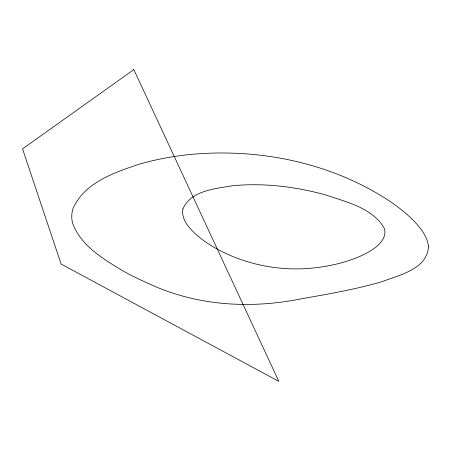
<?xml version="1.0" encoding="UTF-8"?>
<svg xmlns="http://www.w3.org/2000/svg" width="451" height="451" viewBox="0 0 451 451"><rect width="100%" height="100%" fill="white"/><g stroke="black" fill="none" stroke-linecap="round" stroke-linejoin="round"><path stroke-width="0.68" d="M428.45 246.218C427.74 269.123 398.87 275.234 381.664 281.757C355.275 289.457 328.136 294.108 301.099 298.844C250.237 309.132 196.253 305.851 148.847 283.651A269.675 155.696 0 0 1 122.39 270.572C103.059 258.823 81.045 245.823 72.735 223.555A74.883 43.234 0 0 1 73.197 208.108C84.765 182.554 114.272 172.53 138.993 164.265C175.614 153.628 214.276 151 252.177 154.36C292.287 158.042 331.84 169.08 367.486 187.966C383.846 196.766 399.693 206.919 412.998 219.987C420.028 227.332 427.091 235.788 428.45 246.218M182.909 208.96C181.031 218.887 188.586 227.332 195.176 233.725C204.534 242.193 215.522 248.636 226.926 253.936C255.142 266.829 286.915 271.547 317.662 267.477A112.479 64.938 0 0 0 343.82 262.149C355.179 258.727 366.505 254.364 375.982 247.063C381.529 242.689 386.919 235.619 384.246 228.195C372.385 207.629 345.291 201.625 324.365 194.539C294.548 186.551 263.35 182.728 232.536 185.767C215.324 188.687 190.773 190.497 182.909 208.96M133.834 69.606L22.55 148.875L61.088 264.021L278.842 381.394L133.834 69.606"/></g></svg>
